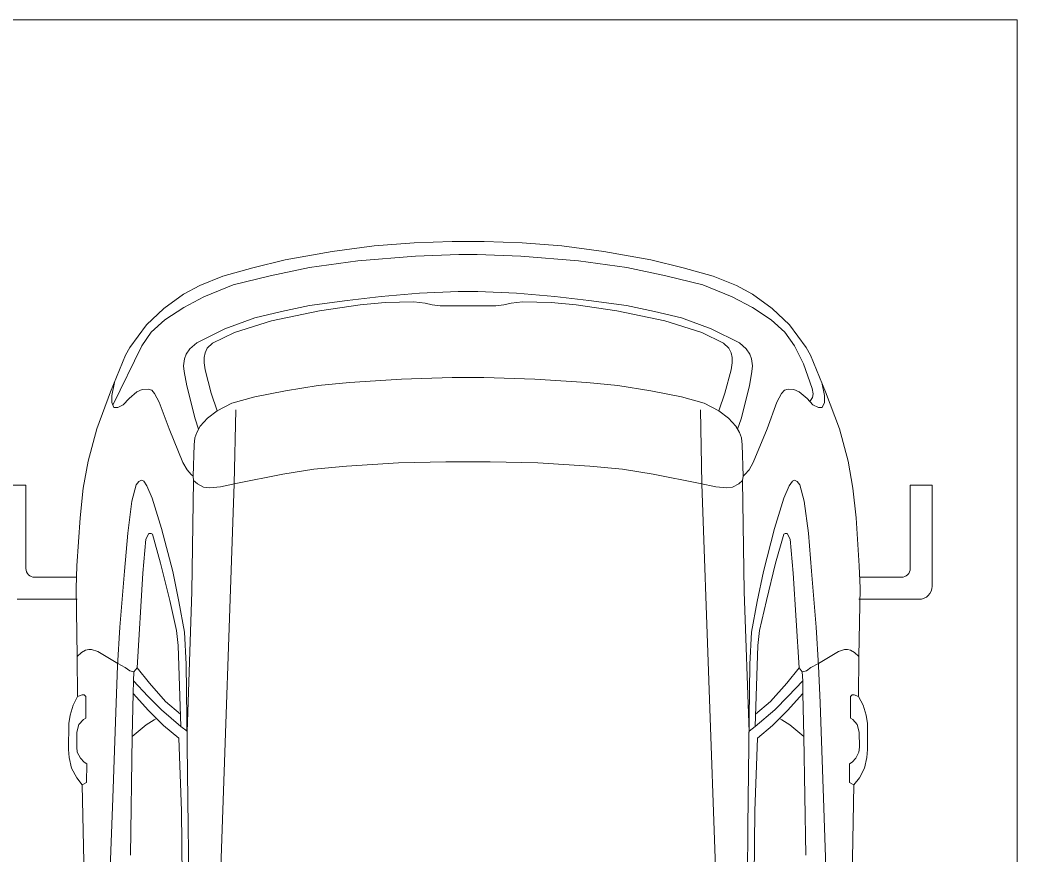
# Model space of a CAD drawing. Header units: millimetres. Extents: x 48966 to 155647, y -43515 to 30475.
# Drawn here: x 78915 to 81186, y -12834 to -10933 of the extents above; entities that cross this region are included whole.
import ezdxf

# ---------------------------------------------------------------- set-up
doc = ezdxf.new("R2010")
doc.units = ezdxf.units.MM
doc.layers.add('Парковка', color=7, linetype='Continuous', lineweight=9)
doc.layers.add('Элементы узлов', color=7, linetype='Continuous', lineweight=9)

# ---------------------------------------------------------------- blocks, each defined once
blk = doc.blocks.new('Парковка_одиночная - Средний класс 5300х2500мм-8483981-План -1-го этажа на отм_ -10_350')
at = {"layer": 'Парковка'}
for p, q in [((0, 0), (2500, 0)), ((2500, 0), (2500, -5300)), ((193.3, -1058.6), (243.3, -1058.6)), ((243.3, -1058.6), (243.3, -1248.6)), ((2256.7, -1058.6), (2256.7, -1248.6)), ((2306.7, -1058.6), (2256.7, -1058.6)), ((2306.7, -1288.6), (2306.7, -1058.6)), ((263.3, -1268.6), (359, -1268.6)), ((2236.7, -1268.6), (2141, -1268.6)), ((360.2, -1318.6), (223.3, -1318.6)), ((2139.8, -1318.6), (2276.7, -1318.6))]:
    blk.add_line(p, q, dxfattribs=at)
for centre, radius, start, end in [((263.3, -1248.6), 20, 180, 270), ((2236.7, -1248.6), 20, 270, 0), ((2276.7, -1288.6), 30, 270, 0)]:
    blk.add_arc(centre, radius, start, end, dxfattribs=at)
at = {"layer": 'Элементы узлов'}
for p, q in [((940.6, -526.9), (1036.2, -514.3)), ((940.6, -526.9), (1036.2, -514.3)), ((940.6, -526.9), (1036.2, -514.3)), ((1036.2, -514.3), (1127.1, -507.4)), ((1036.2, -514.3), (1127.1, -507.4)), ((1036.2, -514.3), (1127.1, -507.4)), ((1127.1, -507.4), (1213.5, -504.4)), ((1127.1, -507.4), (1213.5, -504.4)), ((1127.1, -507.4), (1213.5, -504.4)), ((1213.5, -504.4), (1250, -504.4)), ((1213.5, -504.4), (1250, -504.4)), ((1213.5, -504.4), (1250, -504.4)), ((1250, -504.4), (1286.5, -504.4)), ((1250, -504.4), (1286.5, -504.4)), ((1250, -504.4), (1286.5, -504.4)), ((1286.5, -504.4), (1372.9, -507.4)), ((1286.5, -504.4), (1372.9, -507.4)), ((1286.5, -504.4), (1372.9, -507.4)), ((1372.9, -507.4), (1463.8, -514.3)), ((1372.9, -507.4), (1463.8, -514.3)), ((1372.9, -507.4), (1463.8, -514.3)), ((1463.8, -514.3), (1559.4, -526.9)), ((1463.8, -514.3), (1559.4, -526.9)), ((1463.8, -514.3), (1559.4, -526.9)), ((833.6, -546), (940.6, -526.9)), ((833.6, -546), (940.6, -526.9)), ((833.6, -546), (940.6, -526.9)), ((998.9, -548.1), (1130.2, -538)), ((998.9, -548.1), (1130.2, -538)), ((998.9, -548.1), (1130.2, -538)), ((1130.2, -538), (1229, -533.8)), ((1130.2, -538), (1229, -533.8)), ((1130.2, -538), (1229, -533.8)), ((1229, -533.8), (1250, -533.8)), ((1229, -533.8), (1250, -533.8)), ((1229, -533.8), (1250, -533.8)), ((1250, -533.8), (1271, -533.8)), ((1250, -533.8), (1271, -533.8)), ((1250, -533.8), (1271, -533.8)), ((1271, -533.8), (1369.8, -538)), ((1271, -533.8), (1369.8, -538)), ((1271, -533.8), (1369.8, -538)), ((1369.8, -538), (1501.1, -548.1)), ((1369.8, -538), (1501.1, -548.1)), ((1369.8, -538), (1501.1, -548.1)), ((1559.4, -526.9), (1666.4, -546)), ((1559.4, -526.9), (1666.4, -546)), ((1559.4, -526.9), (1666.4, -546)), ((691.6, -583.4), (760.2, -563.9)), ((691.6, -583.4), (760.2, -563.9)), ((691.6, -583.4), (760.2, -563.9)), ((760.2, -563.9), (833.6, -546)), ((760.2, -563.9), (833.6, -546)), ((760.2, -563.9), (833.6, -546)), ((799.5, -582.5), (888.7, -563.5)), ((799.5, -582.5), (888.7, -563.5)), ((799.5, -582.5), (888.7, -563.5)), ((888.7, -563.5), (998.9, -548.1)), ((888.7, -563.5), (998.9, -548.1)), ((888.7, -563.5), (998.9, -548.1)), ((1501.1, -548.1), (1611.3, -563.5)), ((1501.1, -548.1), (1611.3, -563.5)), ((1501.1, -548.1), (1611.3, -563.5)), ((1611.3, -563.5), (1700.5, -582.5)), ((1611.3, -563.5), (1700.5, -582.5)), ((1611.3, -563.5), (1700.5, -582.5)), ((1666.4, -546), (1739.8, -563.9)), ((1666.4, -546), (1739.8, -563.9)), ((1666.4, -546), (1739.8, -563.9)), ((1739.8, -563.9), (1808.4, -583.4)), ((1739.8, -563.9), (1808.4, -583.4)), ((1739.8, -563.9), (1808.4, -583.4)), ((639.1, -604.3), (691.6, -583.4)), ((639.1, -604.3), (691.6, -583.4)), ((639.1, -604.3), (691.6, -583.4)), ((715.2, -603.2), (799.5, -582.5)), ((715.2, -603.2), (799.5, -582.5)), ((715.2, -603.2), (799.5, -582.5)), ((1700.5, -582.5), (1784.8, -603.2)), ((1700.5, -582.5), (1784.8, -603.2)), ((1700.5, -582.5), (1784.8, -603.2)), ((1808.4, -583.4), (1860.9, -604.3)), ((1808.4, -583.4), (1860.9, -604.3)), ((1808.4, -583.4), (1860.9, -604.3)), ((602.3, -623.9), (639.1, -604.3)), ((602.3, -623.9), (639.1, -604.3)), ((602.3, -623.9), (639.1, -604.3)), ((648.7, -630.3), (715.2, -603.2)), ((648.7, -630.3), (715.2, -603.2)), ((648.7, -630.3), (715.2, -603.2)), ((1784.8, -603.2), (1851.3, -630.3)), ((1784.8, -603.2), (1851.3, -630.3)), ((1784.8, -603.2), (1851.3, -630.3)), ((1860.9, -604.3), (1897.7, -623.9)), ((1860.9, -604.3), (1897.7, -623.9)), ((1860.9, -604.3), (1897.7, -623.9)), ((557.3, -656.4), (602.3, -623.9)), ((557.3, -656.4), (602.3, -623.9)), ((557.3, -656.4), (602.3, -623.9)), ((602.5, -654.3), (648.7, -630.3)), ((602.5, -654.3), (648.7, -630.3)), ((602.5, -654.3), (648.7, -630.3)), ((974.7, -638.2), (1052.5, -629.1)), ((974.7, -638.2), (1052.5, -629.1)), ((974.7, -638.2), (1052.5, -629.1)), ((1052.5, -629.1), (1139.4, -621.5)), ((1052.5, -629.1), (1139.4, -621.5)), ((1052.5, -629.1), (1139.4, -621.5)), ((1139.4, -621.5), (1227.7, -617.9)), ((1139.4, -621.5), (1227.7, -617.9)), ((1139.4, -621.5), (1227.7, -617.9)), ((1227.7, -617.9), (1250, -617.9)), ((1227.7, -617.9), (1250, -617.9)), ((1227.7, -617.9), (1250, -617.9)), ((1250, -617.9), (1272.3, -617.9)), ((1250, -617.9), (1272.3, -617.9)), ((1250, -617.9), (1272.3, -617.9)), ((1272.3, -617.9), (1360.6, -621.5)), ((1272.3, -617.9), (1360.6, -621.5)), ((1272.3, -617.9), (1360.6, -621.5)), ((1360.6, -621.5), (1447.5, -629.1)), ((1360.6, -621.5), (1447.5, -629.1)), ((1360.6, -621.5), (1447.5, -629.1)), ((1447.5, -629.1), (1525.3, -638.2)), ((1447.5, -629.1), (1525.3, -638.2)), ((1447.5, -629.1), (1525.3, -638.2)), ((1851.3, -630.3), (1897.5, -654.3)), ((1851.3, -630.3), (1897.5, -654.3)), ((1851.3, -630.3), (1897.5, -654.3)), ((1897.7, -623.9), (1942.7, -656.4)), ((1897.7, -623.9), (1942.7, -656.4)), ((1897.7, -623.9), (1942.7, -656.4)), ((517.9, -694.3), (557.3, -656.4)), ((517.9, -694.3), (557.3, -656.4)), ((517.9, -694.3), (557.3, -656.4)), ((559.5, -682.9), (602.5, -654.3)), ((559.5, -682.9), (602.5, -654.3)), ((559.5, -682.9), (602.5, -654.3)), ((825.3, -663.7), (888.9, -649.9)), ((825.3, -663.7), (888.9, -649.9)), ((825.3, -663.7), (888.9, -649.9)), ((888.9, -649.9), (974.7, -638.2)), ((888.9, -649.9), (974.7, -638.2)), ((888.9, -649.9), (974.7, -638.2)), ((911.4, -661.7), (1004.1, -648.4)), ((911.4, -661.7), (1004.1, -648.4)), ((911.4, -661.7), (1004.1, -648.4)), ((1004.1, -648.4), (1060.9, -642.9)), ((1004.1, -648.4), (1060.9, -642.9)), ((1004.1, -648.4), (1060.9, -642.9)), ((1060.9, -642.9), (1126.4, -641.5)), ((1060.9, -642.9), (1126.4, -641.5)), ((1060.9, -642.9), (1126.4, -641.5)), ((1126.4, -641.5), (1152.1, -644.8)), ((1126.4, -641.5), (1152.1, -644.8)), ((1126.4, -641.5), (1152.1, -644.8)), ((1152.1, -644.8), (1168.3, -648.5)), ((1152.1, -644.8), (1168.3, -648.5)), ((1152.1, -644.8), (1168.3, -648.5)), ((1168.3, -648.5), (1186.7, -650.9)), ((1168.3, -648.5), (1186.7, -650.9)), ((1168.3, -648.5), (1186.7, -650.9)), ((1186.7, -650.9), (1250, -650.9)), ((1186.7, -650.9), (1250, -650.9)), ((1186.7, -650.9), (1250, -650.9)), ((1250, -650.9), (1313.3, -650.9)), ((1250, -650.9), (1313.3, -650.9)), ((1250, -650.9), (1313.3, -650.9)), ((1313.3, -650.9), (1331.7, -648.5)), ((1313.3, -650.9), (1331.7, -648.5)), ((1313.3, -650.9), (1331.7, -648.5)), ((1331.7, -648.5), (1347.9, -644.8)), ((1331.7, -648.5), (1347.9, -644.8)), ((1331.7, -648.5), (1347.9, -644.8)), ((1347.9, -644.8), (1373.6, -641.5)), ((1347.9, -644.8), (1373.6, -641.5)), ((1347.9, -644.8), (1373.6, -641.5)), ((1373.6, -641.5), (1439.1, -642.9)), ((1373.6, -641.5), (1439.1, -642.9)), ((1373.6, -641.5), (1439.1, -642.9)), ((1439.1, -642.9), (1495.9, -648.4)), ((1439.1, -642.9), (1495.9, -648.4)), ((1439.1, -642.9), (1495.9, -648.4)), ((1495.9, -648.4), (1588.6, -661.7)), ((1495.9, -648.4), (1588.6, -661.7)), ((1495.9, -648.4), (1588.6, -661.7)), ((1525.3, -638.2), (1611.1, -649.9)), ((1525.3, -638.2), (1611.1, -649.9)), ((1525.3, -638.2), (1611.1, -649.9)), ((1611.1, -649.9), (1674.7, -663.7)), ((1611.1, -649.9), (1674.7, -663.7)), ((1611.1, -649.9), (1674.7, -663.7)), ((1897.5, -654.3), (1940.5, -682.9)), ((1897.5, -654.3), (1940.5, -682.9)), ((1897.5, -654.3), (1940.5, -682.9)), ((1942.7, -656.4), (1982.1, -694.3)), ((1942.7, -656.4), (1982.1, -694.3)), ((1942.7, -656.4), (1982.1, -694.3)), ((696.5, -703), (764.2, -678.2)), ((696.5, -703), (764.2, -678.2)), ((696.5, -703), (764.2, -678.2)), ((764.2, -678.2), (825.3, -663.7)), ((764.2, -678.2), (825.3, -663.7)), ((764.2, -678.2), (825.3, -663.7)), ((802.3, -684.6), (911.4, -661.7)), ((802.3, -684.6), (911.4, -661.7)), ((802.3, -684.6), (911.4, -661.7)), ((1588.6, -661.7), (1697.7, -684.6)), ((1588.6, -661.7), (1697.7, -684.6)), ((1588.6, -661.7), (1697.7, -684.6)), ((1674.7, -663.7), (1735.8, -678.2)), ((1674.7, -663.7), (1735.8, -678.2)), ((1674.7, -663.7), (1735.8, -678.2)), ((1735.8, -678.2), (1803.5, -703)), ((1735.8, -678.2), (1803.5, -703)), ((1735.8, -678.2), (1803.5, -703)), ((480.1, -745.6), (517.9, -694.3)), ((480.1, -745.6), (517.9, -694.3)), ((480.1, -745.6), (517.9, -694.3)), ((528.4, -710.8), (559.5, -682.9)), ((528.4, -710.8), (559.5, -682.9)), ((528.4, -710.8), (559.5, -682.9)), ((632.3, -735.2), (696.5, -703)), ((632.3, -735.2), (696.5, -703)), ((632.3, -735.2), (696.5, -703)), ((717.8, -711.2), (802.3, -684.6)), ((717.8, -711.2), (802.3, -684.6)), ((717.8, -711.2), (802.3, -684.6)), ((1697.7, -684.6), (1782.2, -711.2)), ((1697.7, -684.6), (1782.2, -711.2)), ((1697.7, -684.6), (1782.2, -711.2)), ((1803.5, -703), (1867.7, -735.2)), ((1803.5, -703), (1867.7, -735.2)), ((1803.5, -703), (1867.7, -735.2)), ((1940.5, -682.9), (1971.6, -710.8)), ((1940.5, -682.9), (1971.6, -710.8)), ((1940.5, -682.9), (1971.6, -710.8)), ((1982.1, -694.3), (2019.9, -745.6)), ((1982.1, -694.3), (2019.9, -745.6)), ((1982.1, -694.3), (2019.9, -745.6)), ((507, -741.8), (528.4, -710.8)), ((507, -741.8), (528.4, -710.8)), ((507, -741.8), (528.4, -710.8)), ((668.4, -736), (717.8, -711.2)), ((668.4, -736), (717.8, -711.2)), ((668.4, -736), (717.8, -711.2)), ((1782.2, -711.2), (1831.6, -736)), ((1782.2, -711.2), (1831.6, -736)), ((1782.2, -711.2), (1831.6, -736)), ((1971.6, -710.8), (1993, -741.8)), ((1971.6, -710.8), (1993, -741.8)), ((1971.6, -710.8), (1993, -741.8)), ((441.4, -876.6), (507, -741.8)), ((441.4, -876.6), (507, -741.8)), ((441.4, -876.6), (507, -741.8)), ((470.1, -762.7), (480.1, -745.6)), ((470.1, -762.7), (480.1, -745.6)), ((470.1, -762.7), (480.1, -745.6)), ((608.3, -760.6), (616.7, -748.8)), ((608.3, -760.6), (616.7, -748.8)), ((608.3, -760.6), (616.7, -748.8)), ((616.7, -748.8), (632.3, -735.2)), ((616.7, -748.8), (632.3, -735.2)), ((616.7, -748.8), (632.3, -735.2)), ((651.3, -757.9), (656, -747)), ((651.3, -757.9), (656, -747)), ((651.3, -757.9), (656, -747)), ((656, -747), (668.4, -736)), ((656, -747), (668.4, -736)), ((656, -747), (668.4, -736)), ((1831.6, -736), (1844, -747)), ((1831.6, -736), (1844, -747)), ((1831.6, -736), (1844, -747)), ((1844, -747), (1848.7, -757.9)), ((1844, -747), (1848.7, -757.9)), ((1844, -747), (1848.7, -757.9)), ((1867.7, -735.2), (1883.3, -748.8)), ((1867.7, -735.2), (1883.3, -748.8)), ((1867.7, -735.2), (1883.3, -748.8)), ((1883.3, -748.8), (1891.7, -760.6)), ((1883.3, -748.8), (1891.7, -760.6)), ((1883.3, -748.8), (1891.7, -760.6)), ((1993, -741.8), (2013.9, -782.4)), ((1993, -741.8), (2013.9, -782.4)), ((1993, -741.8), (2013.9, -782.4)), ((2019.9, -745.6), (2029.9, -762.7)), ((2019.9, -745.6), (2029.9, -762.7)), ((2019.9, -745.6), (2029.9, -762.7)), ((436, -846.6), (470.1, -762.7)), ((436, -846.6), (470.1, -762.7)), ((436, -846.6), (470.1, -762.7)), ((602.4, -787.5), (604.7, -771.1)), ((602.4, -787.5), (604.7, -771.1)), ((602.4, -787.5), (604.7, -771.1)), ((604.7, -771.1), (608.3, -760.6)), ((604.7, -771.1), (608.3, -760.6)), ((604.7, -771.1), (608.3, -760.6)), ((649, -768.2), (651.3, -757.9)), ((649, -768.2), (651.3, -757.9)), ((649, -768.2), (651.3, -757.9)), ((649, -780.4), (649, -768.2)), ((649, -780.4), (649, -768.2)), ((649, -780.4), (649, -768.2)), ((1848.7, -757.9), (1851, -768.2)), ((1848.7, -757.9), (1851, -768.2)), ((1848.7, -757.9), (1851, -768.2)), ((1851, -768.2), (1851, -780.4)), ((1851, -768.2), (1851, -780.4)), ((1851, -768.2), (1851, -780.4)), ((1891.7, -760.6), (1895.3, -771.1)), ((1891.7, -760.6), (1895.3, -771.1)), ((1891.7, -760.6), (1895.3, -771.1)), ((1895.3, -771.1), (1897.6, -787.5)), ((1895.3, -771.1), (1897.6, -787.5)), ((1895.3, -771.1), (1897.6, -787.5)), ((2029.9, -762.7), (2064, -846.6)), ((2029.9, -762.7), (2064, -846.6)), ((2029.9, -762.7), (2064, -846.6)), ((603.6, -799.8), (602.4, -787.5)), ((603.6, -799.8), (602.4, -787.5)), ((603.6, -799.8), (602.4, -787.5)), ((651.3, -796.2), (649, -780.4)), ((651.3, -796.2), (649, -780.4)), ((651.3, -796.2), (649, -780.4)), ((1851, -780.4), (1848.7, -796.2)), ((1851, -780.4), (1848.7, -796.2)), ((1851, -780.4), (1848.7, -796.2)), ((1897.6, -787.5), (1896.4, -799.8)), ((1897.6, -787.5), (1896.4, -799.8)), ((1897.6, -787.5), (1896.4, -799.8)), ((2013.9, -782.4), (2033.6, -838.8)), ((2013.9, -782.4), (2033.6, -838.8)), ((2013.9, -782.4), (2033.6, -838.8)), ((609.3, -832.5), (603.6, -799.8)), ((609.3, -832.5), (603.6, -799.8)), ((609.3, -832.5), (603.6, -799.8)), ((665.1, -849.2), (651.3, -796.2)), ((665.1, -849.2), (651.3, -796.2)), ((665.1, -849.2), (651.3, -796.2)), ((1098.3, -817.7), (1213.9, -813.6)), ((1098.3, -817.7), (1213.9, -813.6)), ((1098.3, -817.7), (1213.9, -813.6)), ((1213.9, -813.6), (1250, -813.6)), ((1213.9, -813.6), (1250, -813.6)), ((1213.9, -813.6), (1250, -813.6)), ((1250, -813.6), (1286.1, -813.6)), ((1250, -813.6), (1286.1, -813.6)), ((1250, -813.6), (1286.1, -813.6)), ((1286.1, -813.6), (1401.7, -817.7)), ((1286.1, -813.6), (1401.7, -817.7)), ((1286.1, -813.6), (1401.7, -817.7)), ((1848.7, -796.2), (1834.9, -849.2)), ((1848.7, -796.2), (1834.9, -849.2)), ((1848.7, -796.2), (1834.9, -849.2)), ((1896.4, -799.8), (1890.7, -832.5)), ((1896.4, -799.8), (1890.7, -832.5)), ((1896.4, -799.8), (1890.7, -832.5)), ((438.7, -854.9), (444.8, -824.9)), ((438.7, -854.9), (444.8, -824.9)), ((438.7, -854.9), (444.8, -824.9)), ((508.3, -840.9), (521.5, -840)), ((508.3, -840.9), (521.5, -840)), ((508.3, -840.9), (521.5, -840)), ((521.5, -840), (529.8, -843)), ((521.5, -840), (529.8, -843)), ((521.5, -840), (529.8, -843)), ((628.5, -907.9), (609.3, -832.5)), ((628.5, -907.9), (609.3, -832.5)), ((628.5, -907.9), (609.3, -832.5)), ((834.1, -844.2), (908.7, -831.8)), ((834.1, -844.2), (908.7, -831.8)), ((834.1, -844.2), (908.7, -831.8)), ((908.7, -831.8), (979.9, -825.2)), ((908.7, -831.8), (979.9, -825.2)), ((908.7, -831.8), (979.9, -825.2)), ((979.9, -825.2), (1098.3, -817.7)), ((979.9, -825.2), (1098.3, -817.7)), ((979.9, -825.2), (1098.3, -817.7)), ((1401.7, -817.7), (1520.1, -825.2)), ((1401.7, -817.7), (1520.1, -825.2)), ((1401.7, -817.7), (1520.1, -825.2)), ((1520.1, -825.2), (1591.3, -831.8)), ((1520.1, -825.2), (1591.3, -831.8)), ((1520.1, -825.2), (1591.3, -831.8)), ((1591.3, -831.8), (1665.9, -844.2)), ((1591.3, -831.8), (1665.9, -844.2)), ((1591.3, -831.8), (1665.9, -844.2)), ((1890.7, -832.5), (1871.5, -907.9)), ((1890.7, -832.5), (1871.5, -907.9)), ((1890.7, -832.5), (1871.5, -907.9)), ((1970.2, -843), (1978.5, -840)), ((1970.2, -843), (1978.5, -840)), ((1970.2, -843), (1978.5, -840)), ((1978.5, -840), (1991.7, -840.9)), ((1978.5, -840), (1991.7, -840.9)), ((1978.5, -840), (1991.7, -840.9)), ((2033.6, -838.8), (2036, -850.8)), ((2033.6, -838.8), (2036, -850.8)), ((2033.6, -838.8), (2036, -850.8)), ((2061.3, -854.9), (2055.2, -824.9)), ((2061.3, -854.9), (2055.2, -824.9)), ((2061.3, -854.9), (2055.2, -824.9)), ((404.5, -930.6), (436, -846.6)), ((404.5, -930.6), (436, -846.6)), ((404.5, -930.6), (436, -846.6)), ((438.7, -870.5), (438.7, -854.9)), ((438.7, -870.5), (438.7, -854.9)), ((438.7, -870.5), (438.7, -854.9)), ((464.7, -875.9), (478.1, -861.5)), ((464.7, -875.9), (478.1, -861.5)), ((464.7, -875.9), (478.1, -861.5)), ((478.1, -861.5), (495.8, -846.6)), ((478.1, -861.5), (495.8, -846.6)), ((478.1, -861.5), (495.8, -846.6)), ((495.8, -846.6), (508.3, -840.9)), ((495.8, -846.6), (508.3, -840.9)), ((495.8, -846.6), (508.3, -840.9)), ((529.8, -843), (536.1, -850.2)), ((529.8, -843), (536.1, -850.2)), ((529.8, -843), (536.1, -850.2)), ((536.1, -850.2), (546.8, -869.6)), ((536.1, -850.2), (546.8, -869.6)), ((536.1, -850.2), (546.8, -869.6)), ((679, -889.4), (665.1, -849.2)), ((679, -889.4), (665.1, -849.2)), ((679, -889.4), (665.1, -849.2)), ((712.4, -872.4), (764.1, -857.5)), ((712.4, -872.4), (764.1, -857.5)), ((712.4, -872.4), (764.1, -857.5)), ((764.1, -857.5), (834.1, -844.2)), ((764.1, -857.5), (834.1, -844.2)), ((764.1, -857.5), (834.1, -844.2)), ((1665.9, -844.2), (1735.9, -857.5)), ((1665.9, -844.2), (1735.9, -857.5)), ((1665.9, -844.2), (1735.9, -857.5)), ((1735.9, -857.5), (1787.6, -872.4)), ((1735.9, -857.5), (1787.6, -872.4)), ((1735.9, -857.5), (1787.6, -872.4)), ((1834.9, -849.2), (1821, -889.4)), ((1834.9, -849.2), (1821, -889.4)), ((1834.9, -849.2), (1821, -889.4)), ((1953.2, -869.6), (1963.9, -850.2)), ((1953.2, -869.6), (1963.9, -850.2)), ((1953.2, -869.6), (1963.9, -850.2)), ((1963.9, -850.2), (1970.2, -843)), ((1963.9, -850.2), (1970.2, -843)), ((1963.9, -850.2), (1970.2, -843)), ((1991.7, -840.9), (2004.2, -846.6)), ((1991.7, -840.9), (2004.2, -846.6)), ((1991.7, -840.9), (2004.2, -846.6)), ((2004.2, -846.6), (2021.9, -861.5)), ((2004.2, -846.6), (2021.9, -861.5)), ((2004.2, -846.6), (2021.9, -861.5)), ((2021.9, -861.5), (2035.3, -875.9)), ((2021.9, -861.5), (2035.3, -875.9)), ((2021.9, -861.5), (2035.3, -875.9)), ((2034.5, -859.4), (2028.1, -868.2)), ((2034.5, -859.4), (2028.1, -868.2)), ((2034.5, -859.4), (2028.1, -868.2)), ((2036, -850.8), (2034.5, -859.4)), ((2036, -850.8), (2034.5, -859.4)), ((2036, -850.8), (2034.5, -859.4)), ((2061.3, -870.5), (2061.3, -854.9)), ((2061.3, -870.5), (2061.3, -854.9)), ((2061.3, -870.5), (2061.3, -854.9)), ((2064, -846.6), (2095.5, -930.6)), ((2064, -846.6), (2095.5, -930.6)), ((2064, -846.6), (2095.5, -930.6)), ((443.8, -882.2), (438.7, -870.5)), ((443.8, -882.2), (438.7, -870.5)), ((443.8, -882.2), (438.7, -870.5)), ((443.8, -882.2), (452.4, -882.2)), ((443.8, -882.2), (452.4, -882.2)), ((443.8, -882.2), (452.4, -882.2)), ((452.4, -882.2), (464.7, -875.9)), ((452.4, -882.2), (464.7, -875.9)), ((452.4, -882.2), (464.7, -875.9)), ((546.8, -869.6), (569.2, -930.4)), ((546.8, -869.6), (569.2, -930.4)), ((546.8, -869.6), (569.2, -930.4)), ((679, -889.4), (712.4, -872.4)), ((679, -889.4), (712.4, -872.4)), ((679, -889.4), (712.4, -872.4)), ((1787.6, -872.4), (1821, -889.4)), ((1787.6, -872.4), (1821, -889.4)), ((1787.6, -872.4), (1821, -889.4)), ((1930.8, -930.4), (1953.2, -869.6)), ((1930.8, -930.4), (1953.2, -869.6)), ((1930.8, -930.4), (1953.2, -869.6)), ((2035.3, -875.9), (2047.6, -882.2)), ((2035.3, -875.9), (2047.6, -882.2)), ((2035.3, -875.9), (2047.6, -882.2)), ((2047.6, -882.2), (2056.2, -882.2)), ((2047.6, -882.2), (2056.2, -882.2)), ((2047.6, -882.2), (2056.2, -882.2)), ((2056.2, -882.2), (2061.3, -870.5)), ((2056.2, -882.2), (2061.3, -870.5)), ((2056.2, -882.2), (2061.3, -870.5)), ((636.4, -931.2), (628.5, -907.9)), ((636.4, -931.2), (628.5, -907.9)), ((636.4, -931.2), (628.5, -907.9)), ((640, -924.9), (656.8, -906.5)), ((640, -924.9), (656.8, -906.5)), ((640, -924.9), (656.8, -906.5)), ((656.8, -906.5), (679, -889.4)), ((656.8, -906.5), (679, -889.4)), ((656.8, -906.5), (679, -889.4)), ((721, -887.7), (717.5, -1056)), ((721, -887.7), (717.5, -1056)), ((721, -887.7), (717.5, -1056)), ((1779, -887.7), (1782.5, -1056)), ((1779, -887.7), (1782.5, -1056)), ((1779, -887.7), (1782.5, -1056)), ((1821, -889.4), (1843.2, -906.5)), ((1821, -889.4), (1843.2, -906.5)), ((1821, -889.4), (1843.2, -906.5)), ((1843.2, -906.5), (1860, -924.9)), ((1843.2, -906.5), (1860, -924.9)), ((1843.2, -906.5), (1860, -924.9)), ((1871.5, -907.9), (1863.6, -931.2)), ((1871.5, -907.9), (1863.6, -931.2)), ((1871.5, -907.9), (1863.6, -931.2)), ((384.7, -1004.1), (404.5, -930.6)), ((384.7, -1004.1), (404.5, -930.6)), ((384.7, -1004.1), (404.5, -930.6)), ((569.2, -930.4), (600.5, -1007)), ((569.2, -930.4), (600.5, -1007)), ((569.2, -930.4), (600.5, -1007)), ((632.2, -938.8), (640, -924.9)), ((632.2, -938.8), (640, -924.9)), ((632.2, -938.8), (640, -924.9)), ((1860, -924.9), (1867.8, -938.8)), ((1860, -924.9), (1867.8, -938.8)), ((1860, -924.9), (1867.8, -938.8)), ((1899.5, -1007), (1930.8, -930.4)), ((1899.5, -1007), (1930.8, -930.4)), ((1899.5, -1007), (1930.8, -930.4)), ((2095.5, -930.6), (2115.3, -1004.1)), ((2095.5, -930.6), (2115.3, -1004.1)), ((2095.5, -930.6), (2115.3, -1004.1)), ((626, -966.9), (627.5, -951)), ((626, -966.9), (627.5, -951)), ((626, -966.9), (627.5, -951)), ((627.5, -951), (632.2, -938.8)), ((627.5, -951), (632.2, -938.8)), ((627.5, -951), (632.2, -938.8)), ((1867.8, -938.8), (1872.5, -951)), ((1867.8, -938.8), (1872.5, -951)), ((1867.8, -938.8), (1872.5, -951)), ((1872.5, -951), (1874, -966.9)), ((1872.5, -951), (1874, -966.9)), ((1872.5, -951), (1874, -966.9)), ((623.7, -1038.1), (626, -966.9)), ((623.7, -1038.1), (626, -966.9)), ((623.7, -1038.1), (626, -966.9)), ((1874, -966.9), (1876.3, -1038.1)), ((1874, -966.9), (1876.3, -1038.1)), ((1874, -966.9), (1876.3, -1038.1)), ((373.6, -1065.6), (384.7, -1004.1)), ((373.6, -1065.6), (384.7, -1004.1)), ((373.6, -1065.6), (384.7, -1004.1)), ((600.5, -1007), (610.2, -1023.8)), ((600.5, -1007), (610.2, -1023.8)), ((600.5, -1007), (610.2, -1023.8)), ((898.6, -1022.4), (973.1, -1015.7)), ((898.6, -1022.4), (973.1, -1015.7)), ((898.6, -1022.4), (973.1, -1015.7)), ((973.1, -1015.7), (1091.4, -1008.3)), ((973.1, -1015.7), (1091.4, -1008.3)), ((973.1, -1015.7), (1091.4, -1008.3)), ((1091.4, -1008.3), (1199.4, -1005.7)), ((1091.4, -1008.3), (1199.4, -1005.7)), ((1091.4, -1008.3), (1199.4, -1005.7)), ((1199.4, -1005.7), (1250, -1005.7)), ((1199.4, -1005.7), (1250, -1005.7)), ((1199.4, -1005.7), (1250, -1005.7)), ((1250, -1005.7), (1300.6, -1005.7)), ((1250, -1005.7), (1300.6, -1005.7)), ((1250, -1005.7), (1300.6, -1005.7)), ((1300.6, -1005.7), (1408.6, -1008.3)), ((1300.6, -1005.7), (1408.6, -1008.3)), ((1300.6, -1005.7), (1408.6, -1008.3)), ((1408.6, -1008.3), (1526.9, -1015.7)), ((1408.6, -1008.3), (1526.9, -1015.7)), ((1408.6, -1008.3), (1526.9, -1015.7)), ((1526.9, -1015.7), (1601.4, -1022.4)), ((1526.9, -1015.7), (1601.4, -1022.4)), ((1526.9, -1015.7), (1601.4, -1022.4)), ((1889.8, -1023.8), (1899.5, -1007)), ((1889.8, -1023.8), (1899.5, -1007)), ((1889.8, -1023.8), (1899.5, -1007)), ((2115.3, -1004.1), (2126.4, -1065.6)), ((2115.3, -1004.1), (2126.4, -1065.6)), ((2115.3, -1004.1), (2126.4, -1065.6)), ((610.2, -1023.8), (619.5, -1034.5)), ((610.2, -1023.8), (619.5, -1034.5)), ((610.2, -1023.8), (619.5, -1034.5)), ((619.5, -1034.5), (623.7, -1038.1)), ((619.5, -1034.5), (623.7, -1038.1)), ((619.5, -1034.5), (623.7, -1038.1)), ((623.7, -1038.1), (624.9, -1048)), ((623.7, -1038.1), (624.9, -1048)), ((623.7, -1038.1), (624.9, -1048)), ((721.2, -1055.2), (828.2, -1034.2)), ((721.2, -1055.2), (828.2, -1034.2)), ((721.2, -1055.2), (828.2, -1034.2)), ((828.2, -1034.2), (898.6, -1022.4)), ((828.2, -1034.2), (898.6, -1022.4)), ((828.2, -1034.2), (898.6, -1022.4)), ((1601.4, -1022.4), (1671.8, -1034.2)), ((1601.4, -1022.4), (1671.8, -1034.2)), ((1601.4, -1022.4), (1671.8, -1034.2)), ((1671.8, -1034.2), (1778.8, -1055.2)), ((1671.8, -1034.2), (1778.8, -1055.2)), ((1671.8, -1034.2), (1778.8, -1055.2)), ((1875.1, -1048), (1876.3, -1038.1)), ((1875.1, -1048), (1876.3, -1038.1)), ((1875.1, -1048), (1876.3, -1038.1)), ((1876.3, -1038.1), (1880.5, -1034.5)), ((1876.3, -1038.1), (1880.5, -1034.5)), ((1876.3, -1038.1), (1880.5, -1034.5)), ((1880.5, -1034.5), (1889.8, -1023.8)), ((1880.5, -1034.5), (1889.8, -1023.8)), ((1880.5, -1034.5), (1889.8, -1023.8)), ((366.5, -1132.9), (373.6, -1065.6)), ((366.5, -1132.9), (373.6, -1065.6)), ((366.5, -1132.9), (373.6, -1065.6)), ((494.3, -1058), (484.7, -1095.5)), ((494.3, -1058), (484.7, -1095.5)), ((494.3, -1058), (484.7, -1095.5)), ((500.4, -1050.4), (494.3, -1058)), ((500.4, -1050.4), (494.3, -1058)), ((500.4, -1050.4), (494.3, -1058)), ((506.4, -1047.2), (500.4, -1050.4)), ((506.4, -1047.2), (500.4, -1050.4)), ((506.4, -1047.2), (500.4, -1050.4)), ((511.6, -1049.7), (506.4, -1047.2)), ((511.6, -1049.7), (506.4, -1047.2)), ((511.6, -1049.7), (506.4, -1047.2)), ((518.9, -1060.6), (511.6, -1049.7)), ((518.9, -1060.6), (511.6, -1049.7)), ((518.9, -1060.6), (511.6, -1049.7)), ((530.7, -1088.6), (518.9, -1060.6)), ((530.7, -1088.6), (518.9, -1060.6)), ((530.7, -1088.6), (518.9, -1060.6)), ((624.9, -1048), (621.3, -1301.2)), ((624.9, -1048), (621.3, -1301.2)), ((624.9, -1048), (621.3, -1301.2)), ((624.9, -1048), (633.8, -1055.5)), ((624.9, -1048), (633.8, -1055.5)), ((624.9, -1048), (633.8, -1055.5)), ((633.8, -1055.5), (647.9, -1063.6)), ((633.8, -1055.5), (647.9, -1063.6)), ((633.8, -1055.5), (647.9, -1063.6)), ((647.9, -1063.6), (660.9, -1064.7)), ((647.9, -1063.6), (660.9, -1064.7)), ((647.9, -1063.6), (660.9, -1064.7)), ((658, -2756.5), (717.5, -1056)), ((658, -2756.5), (717.5, -1056)), ((658, -2756.5), (717.5, -1056)), ((660.9, -1064.7), (686.1, -1062.8)), ((660.9, -1064.7), (686.1, -1062.8)), ((660.9, -1064.7), (686.1, -1062.8)), ((686.1, -1062.8), (721.2, -1055.2)), ((686.1, -1062.8), (721.2, -1055.2)), ((686.1, -1062.8), (721.2, -1055.2)), ((1778.8, -1055.2), (1813.9, -1062.8)), ((1778.8, -1055.2), (1813.9, -1062.8)), ((1778.8, -1055.2), (1813.9, -1062.8)), ((1782.5, -1056), (1842, -2756.5)), ((1782.5, -1056), (1842, -2756.5)), ((1782.5, -1056), (1842, -2756.5)), ((1813.9, -1062.8), (1839.1, -1064.7)), ((1813.9, -1062.8), (1839.1, -1064.7)), ((1813.9, -1062.8), (1839.1, -1064.7)), ((1839.1, -1064.7), (1852.1, -1063.6)), ((1839.1, -1064.7), (1852.1, -1063.6)), ((1839.1, -1064.7), (1852.1, -1063.6)), ((1852.1, -1063.6), (1866.2, -1055.5)), ((1852.1, -1063.6), (1866.2, -1055.5)), ((1852.1, -1063.6), (1866.2, -1055.5)), ((1866.2, -1055.5), (1875.1, -1048)), ((1866.2, -1055.5), (1875.1, -1048)), ((1866.2, -1055.5), (1875.1, -1048)), ((1875.1, -1048), (1878.7, -1301.2)), ((1875.1, -1048), (1878.7, -1301.2)), ((1875.1, -1048), (1878.7, -1301.2)), ((1969.3, -1088.6), (1981.1, -1060.6)), ((1969.3, -1088.6), (1981.1, -1060.6)), ((1969.3, -1088.6), (1981.1, -1060.6)), ((1981.1, -1060.6), (1988.4, -1049.7)), ((1981.1, -1060.6), (1988.4, -1049.7)), ((1981.1, -1060.6), (1988.4, -1049.7)), ((1988.4, -1049.7), (1993.6, -1047.2)), ((1988.4, -1049.7), (1993.6, -1047.2)), ((1988.4, -1049.7), (1993.6, -1047.2)), ((1993.6, -1047.2), (1999.6, -1050.4)), ((1993.6, -1047.2), (1999.6, -1050.4)), ((1993.6, -1047.2), (1999.6, -1050.4)), ((1999.6, -1050.4), (2005.7, -1058)), ((1999.6, -1050.4), (2005.7, -1058)), ((1999.6, -1050.4), (2005.7, -1058)), ((2005.7, -1058), (2015.3, -1095.5)), ((2005.7, -1058), (2015.3, -1095.5)), ((2005.7, -1058), (2015.3, -1095.5)), ((2126.4, -1065.6), (2133.5, -1132.9)), ((2126.4, -1065.6), (2133.5, -1132.9)), ((2126.4, -1065.6), (2133.5, -1132.9)), ((552.1, -1157.8), (530.7, -1088.6)), ((552.1, -1157.8), (530.7, -1088.6)), ((552.1, -1157.8), (530.7, -1088.6)), ((1947.9, -1157.8), (1969.3, -1088.6)), ((1947.9, -1157.8), (1969.3, -1088.6)), ((1947.9, -1157.8), (1969.3, -1088.6)), ((484.7, -1095.5), (475.1, -1168.2)), ((484.7, -1095.5), (475.1, -1168.2)), ((484.7, -1095.5), (475.1, -1168.2)), ((2015.3, -1095.5), (2024.9, -1168.2)), ((2015.3, -1095.5), (2024.9, -1168.2)), ((2015.3, -1095.5), (2024.9, -1168.2)), ((359.4, -1242.6), (366.5, -1132.9)), ((359.4, -1242.6), (366.5, -1132.9)), ((359.4, -1242.6), (366.5, -1132.9)), ((2133.5, -1132.9), (2140.6, -1242.6)), ((2133.5, -1132.9), (2140.6, -1242.6)), ((2133.5, -1132.9), (2140.6, -1242.6)), ((577.7, -1255.6), (552.1, -1157.8)), ((577.7, -1255.6), (552.1, -1157.8)), ((577.7, -1255.6), (552.1, -1157.8)), ((1922.3, -1255.6), (1947.9, -1157.8)), ((1922.3, -1255.6), (1947.9, -1157.8)), ((1922.3, -1255.6), (1947.9, -1157.8)), ((475.1, -1168.2), (467.7, -1254.4)), ((475.1, -1168.2), (467.7, -1254.4)), ((475.1, -1168.2), (467.7, -1254.4)), ((516.5, -1181.6), (523.5, -1168.5)), ((516.5, -1181.6), (523.5, -1168.5)), ((516.5, -1181.6), (523.5, -1168.5)), ((523.5, -1168.5), (528.2, -1168.5)), ((523.5, -1168.5), (528.2, -1168.5)), ((523.5, -1168.5), (528.2, -1168.5)), ((528.2, -1168.5), (531.3, -1170.7)), ((528.2, -1168.5), (531.3, -1170.7)), ((528.2, -1168.5), (531.3, -1170.7)), ((531.3, -1170.7), (550, -1236.4)), ((531.3, -1170.7), (550, -1236.4)), ((531.3, -1170.7), (550, -1236.4)), ((1968.7, -1170.7), (1950, -1236.4)), ((1968.7, -1170.7), (1950, -1236.4)), ((1968.7, -1170.7), (1950, -1236.4)), ((1971.8, -1168.5), (1968.7, -1170.7)), ((1971.8, -1168.5), (1968.7, -1170.7)), ((1971.8, -1168.5), (1968.7, -1170.7)), ((1976.5, -1168.5), (1971.8, -1168.5)), ((1976.5, -1168.5), (1971.8, -1168.5)), ((1976.5, -1168.5), (1971.8, -1168.5)), ((1983.5, -1181.6), (1976.5, -1168.5)), ((1983.5, -1181.6), (1976.5, -1168.5)), ((1983.5, -1181.6), (1976.5, -1168.5)), ((2024.9, -1168.2), (2032.3, -1254.4)), ((2024.9, -1168.2), (2032.3, -1254.4)), ((2024.9, -1168.2), (2032.3, -1254.4)), ((509.5, -1258.8), (516.5, -1181.6)), ((509.5, -1258.8), (516.5, -1181.6)), ((509.5, -1258.8), (516.5, -1181.6)), ((1990.5, -1258.8), (1983.5, -1181.6)), ((1990.5, -1258.8), (1983.5, -1181.6)), ((1990.5, -1258.8), (1983.5, -1181.6)), ((357.5, -1293.2), (359.4, -1242.6)), ((357.5, -1293.2), (359.4, -1242.6)), ((357.5, -1293.2), (359.4, -1242.6)), ((550, -1236.4), (570.8, -1321.6)), ((550, -1236.4), (570.8, -1321.6)), ((550, -1236.4), (570.8, -1321.6)), ((1950, -1236.4), (1929.2, -1321.6)), ((1950, -1236.4), (1929.2, -1321.6)), ((1950, -1236.4), (1929.2, -1321.6)), ((2140.6, -1242.6), (2142.5, -1293.2)), ((2140.6, -1242.6), (2142.5, -1293.2)), ((2140.6, -1242.6), (2142.5, -1293.2)), ((467.7, -1254.4), (457.1, -1382.1)), ((467.7, -1254.4), (457.1, -1382.1)), ((467.7, -1254.4), (457.1, -1382.1)), ((496.2, -1474.6), (509.5, -1258.8)), ((496.2, -1474.6), (509.5, -1258.8)), ((496.2, -1474.6), (509.5, -1258.8)), ((591.5, -1323.4), (577.7, -1255.6)), ((591.5, -1323.4), (577.7, -1255.6)), ((591.5, -1323.4), (577.7, -1255.6)), ((1908.5, -1323.4), (1922.3, -1255.6)), ((1908.5, -1323.4), (1922.3, -1255.6)), ((1908.5, -1323.4), (1922.3, -1255.6)), ((2003.8, -1474.6), (1990.5, -1258.8)), ((2003.8, -1474.6), (1990.5, -1258.8)), ((2003.8, -1474.6), (1990.5, -1258.8)), ((2032.3, -1254.4), (2042.9, -1382.1)), ((2032.3, -1254.4), (2042.9, -1382.1)), ((2032.3, -1254.4), (2042.9, -1382.1)), ((359.9, -1449), (357.5, -1293.2)), ((359.9, -1449), (357.5, -1293.2)), ((359.9, -1449), (357.5, -1293.2)), ((2142.5, -1293.2), (2140.1, -1449)), ((2142.5, -1293.2), (2140.1, -1449)), ((2142.5, -1293.2), (2140.1, -1449)), ((621.3, -1301.2), (610.1, -1621)), ((621.3, -1301.2), (610.1, -1621)), ((621.3, -1301.2), (610.1, -1621)), ((1878.7, -1301.2), (1889.9, -1621)), ((1878.7, -1301.2), (1889.9, -1621)), ((1878.7, -1301.2), (1889.9, -1621)), ((570.8, -1321.6), (586.1, -1389.6)), ((570.8, -1321.6), (586.1, -1389.6)), ((570.8, -1321.6), (586.1, -1389.6)), ((604.3, -1393.2), (591.5, -1323.4)), ((604.3, -1393.2), (591.5, -1323.4)), ((604.3, -1393.2), (591.5, -1323.4)), ((1895.7, -1393.2), (1908.5, -1323.4)), ((1895.7, -1393.2), (1908.5, -1323.4)), ((1895.7, -1393.2), (1908.5, -1323.4)), ((1929.2, -1321.6), (1913.9, -1389.6)), ((1929.2, -1321.6), (1913.9, -1389.6)), ((1929.2, -1321.6), (1913.9, -1389.6)), ((457.1, -1382.1), (451.9, -1470)), ((457.1, -1382.1), (451.9, -1470)), ((457.1, -1382.1), (451.9, -1470)), ((2042.9, -1382.1), (2048.1, -1470)), ((2042.9, -1382.1), (2048.1, -1470)), ((2042.9, -1382.1), (2048.1, -1470)), ((586.1, -1389.6), (590, -1423.5)), ((586.1, -1389.6), (590, -1423.5)), ((586.1, -1389.6), (590, -1423.5)), ((608.4, -1466.1), (604.3, -1393.2)), ((608.4, -1466.1), (604.3, -1393.2)), ((608.4, -1466.1), (604.3, -1393.2)), ((1891.6, -1466.1), (1895.7, -1393.2)), ((1891.6, -1466.1), (1895.7, -1393.2)), ((1891.6, -1466.1), (1895.7, -1393.2)), ((1913.9, -1389.6), (1910, -1423.5)), ((1913.9, -1389.6), (1910, -1423.5)), ((1913.9, -1389.6), (1910, -1423.5)), ((590, -1423.5), (596.1, -1608.4)), ((590, -1423.5), (596.1, -1608.4)), ((590, -1423.5), (596.1, -1608.4)), ((1910, -1423.5), (1903.9, -1608.4)), ((1910, -1423.5), (1903.9, -1608.4)), ((1910, -1423.5), (1903.9, -1608.4)), ((370.1, -1439.8), (359.9, -1449)), ((370.1, -1439.8), (359.9, -1449)), ((370.1, -1439.8), (359.9, -1449)), ((360.7, -1539.9), (359.9, -1449)), ((360.7, -1539.9), (359.9, -1449)), ((360.7, -1539.9), (359.9, -1449)), ((379.2, -1434.4), (370.1, -1439.8)), ((379.2, -1434.4), (370.1, -1439.8)), ((379.2, -1434.4), (370.1, -1439.8)), ((386.4, -1432.6), (379.2, -1434.4)), ((386.4, -1432.6), (379.2, -1434.4)), ((386.4, -1432.6), (379.2, -1434.4)), ((392.8, -1432.6), (386.4, -1432.6)), ((392.8, -1432.6), (386.4, -1432.6)), ((392.8, -1432.6), (386.4, -1432.6)), ((406.8, -1437.8), (392.8, -1432.6)), ((406.8, -1437.8), (392.8, -1432.6)), ((406.8, -1437.8), (392.8, -1432.6)), ((452.3, -1464.5), (406.8, -1437.8)), ((452.3, -1464.5), (406.8, -1437.8)), ((452.3, -1464.5), (406.8, -1437.8)), ((2047.9, -1464.4), (2093.2, -1437.8)), ((2047.9, -1464.4), (2093.2, -1437.8)), ((2047.9, -1464.4), (2093.2, -1437.8)), ((2093.2, -1437.8), (2107.2, -1432.6)), ((2093.2, -1437.8), (2107.2, -1432.6)), ((2093.2, -1437.8), (2107.2, -1432.6)), ((2107.2, -1432.6), (2113.6, -1432.6)), ((2107.2, -1432.6), (2113.6, -1432.6)), ((2107.2, -1432.6), (2113.6, -1432.6)), ((2113.6, -1432.6), (2120.8, -1434.4)), ((2113.6, -1432.6), (2120.8, -1434.4)), ((2113.6, -1432.6), (2120.8, -1434.4)), ((2120.8, -1434.4), (2129.9, -1439.8)), ((2120.8, -1434.4), (2129.9, -1439.8)), ((2120.8, -1434.4), (2129.9, -1439.8)), ((2129.9, -1439.8), (2140.1, -1449)), ((2129.9, -1439.8), (2140.1, -1449)), ((2129.9, -1439.8), (2140.1, -1449)), ((2140.1, -1449), (2139.3, -1539.9)), ((2140.1, -1449), (2139.3, -1539.9)), ((2140.1, -1449), (2139.3, -1539.9)), ((451.9, -1470), (448.4, -1554.2)), ((451.9, -1470), (448.4, -1554.2)), ((451.9, -1470), (448.4, -1554.2)), ((469.6, -1474), (452.3, -1464.5)), ((469.6, -1474), (452.3, -1464.5)), ((469.6, -1474), (452.3, -1464.5)), ((479.6, -1481.3), (469.6, -1474)), ((479.6, -1481.3), (469.6, -1474)), ((479.6, -1481.3), (469.6, -1474)), ((489.1, -1484), (496.2, -1474.6)), ((489.1, -1484), (496.2, -1474.6)), ((489.1, -1484), (496.2, -1474.6)), ((524.4, -1509.7), (496.2, -1474.6)), ((524.4, -1509.7), (496.2, -1474.6)), ((524.4, -1509.7), (496.2, -1474.6)), ((613, -1835.4), (608.4, -1466.1)), ((613, -1835.4), (608.4, -1466.1)), ((613, -1835.4), (608.4, -1466.1)), ((1887, -1835.4), (1891.6, -1466.1)), ((1887, -1835.4), (1891.6, -1466.1)), ((1887, -1835.4), (1891.6, -1466.1)), ((1975.6, -1509.7), (2003.8, -1474.6)), ((1975.6, -1509.7), (2003.8, -1474.6)), ((1975.6, -1509.7), (2003.8, -1474.6)), ((2010.9, -1484), (2003.8, -1474.6)), ((2010.9, -1484), (2003.8, -1474.6)), ((2010.9, -1484), (2003.8, -1474.6)), ((2020.4, -1481.3), (2030.4, -1474)), ((2020.4, -1481.3), (2030.4, -1474)), ((2020.4, -1481.3), (2030.4, -1474)), ((2030.4, -1474), (2047.9, -1464.4)), ((2030.4, -1474), (2047.9, -1464.4)), ((2030.4, -1474), (2047.9, -1464.4)), ((2048.1, -1470), (2051.6, -1554.2)), ((2048.1, -1470), (2051.6, -1554.2)), ((2048.1, -1470), (2051.6, -1554.2)), ((489.1, -1484), (479.6, -1481.3)), ((489.1, -1484), (479.6, -1481.3)), ((489.1, -1484), (479.6, -1481.3)), ((487.9, -1504.2), (489.1, -1484)), ((487.9, -1504.2), (489.1, -1484)), ((487.9, -1504.2), (489.1, -1484)), ((2010.9, -1484), (2020.4, -1481.3)), ((2010.9, -1484), (2020.4, -1481.3)), ((2010.9, -1484), (2020.4, -1481.3)), ((2012.1, -1504.2), (2010.9, -1484)), ((2012.1, -1504.2), (2010.9, -1484)), ((2012.1, -1504.2), (2010.9, -1484)), ((487.6, -1532.8), (487.9, -1504.2)), ((487.6, -1532.8), (487.9, -1504.2)), ((487.6, -1532.8), (487.9, -1504.2)), ((520.9, -1539.2), (487.9, -1504.2)), ((520.9, -1539.2), (487.9, -1504.2)), ((520.9, -1539.2), (487.9, -1504.2)), ((561.3, -1551), (524.4, -1509.7)), ((561.3, -1551), (524.4, -1509.7)), ((561.3, -1551), (524.4, -1509.7)), ((1938.7, -1551), (1975.6, -1509.7)), ((1938.7, -1551), (1975.6, -1509.7)), ((1938.7, -1551), (1975.6, -1509.7)), ((1979.1, -1539.2), (2012.1, -1504.2)), ((1979.1, -1539.2), (2012.1, -1504.2)), ((1979.1, -1539.2), (2012.1, -1504.2)), ((2012.4, -1532.8), (2012.1, -1504.2)), ((2012.4, -1532.8), (2012.1, -1504.2)), ((2012.4, -1532.8), (2012.1, -1504.2)), ((350.5, -1559.6), (360.7, -1539.9)), ((350.5, -1559.6), (360.7, -1539.9)), ((350.5, -1559.6), (360.7, -1539.9)), ((371.2, -1536.1), (360.7, -1539.9)), ((371.2, -1536.1), (360.7, -1539.9)), ((371.2, -1536.1), (360.7, -1539.9)), ((375.8, -1536.3), (371.2, -1536.1)), ((375.8, -1536.3), (371.2, -1536.1)), ((375.8, -1536.3), (371.2, -1536.1)), ((379.6, -1539.9), (375.8, -1536.3)), ((379.6, -1539.9), (375.8, -1536.3)), ((379.6, -1539.9), (375.8, -1536.3)), ((379.6, -1589.1), (379.6, -1539.9)), ((379.6, -1589.1), (379.6, -1539.9)), ((379.6, -1589.1), (379.6, -1539.9)), ((485.4, -1630.9), (487.6, -1532.8)), ((485.4, -1630.9), (487.6, -1532.8)), ((485.4, -1630.9), (487.6, -1532.8)), ((487.6, -1532.8), (522.7, -1571.4)), ((487.6, -1532.8), (522.7, -1571.4)), ((487.6, -1532.8), (522.7, -1571.4)), ((551.8, -1570.1), (520.9, -1539.2)), ((551.8, -1570.1), (520.9, -1539.2)), ((551.8, -1570.1), (520.9, -1539.2)), ((1948.2, -1570.1), (1979.1, -1539.2)), ((1948.2, -1570.1), (1979.1, -1539.2)), ((1948.2, -1570.1), (1979.1, -1539.2)), ((2012.4, -1532.8), (1977.3, -1571.4)), ((2012.4, -1532.8), (1977.3, -1571.4)), ((2012.4, -1532.8), (1977.3, -1571.4)), ((2014.6, -1630.9), (2012.4, -1532.8)), ((2014.6, -1630.9), (2012.4, -1532.8)), ((2014.6, -1630.9), (2012.4, -1532.8)), ((2120.4, -1539.9), (2124.2, -1536.3)), ((2120.4, -1539.9), (2124.2, -1536.3)), ((2120.4, -1539.9), (2124.2, -1536.3)), ((2120.4, -1589.1), (2120.4, -1539.9)), ((2120.4, -1589.1), (2120.4, -1539.9)), ((2120.4, -1589.1), (2120.4, -1539.9)), ((2124.2, -1536.3), (2128.8, -1536.1)), ((2124.2, -1536.3), (2128.8, -1536.1)), ((2124.2, -1536.3), (2128.8, -1536.1)), ((2128.8, -1536.1), (2139.3, -1539.9)), ((2128.8, -1536.1), (2139.3, -1539.9)), ((2128.8, -1536.1), (2139.3, -1539.9)), ((2139.3, -1539.9), (2149.5, -1559.6)), ((2139.3, -1539.9), (2149.5, -1559.6)), ((2139.3, -1539.9), (2149.5, -1559.6)), ((343.9, -1582.7), (350.5, -1559.6)), ((343.9, -1582.7), (350.5, -1559.6)), ((343.9, -1582.7), (350.5, -1559.6)), ((448.4, -1554.2), (440.8, -1771.1)), ((448.4, -1554.2), (440.8, -1771.1)), ((448.4, -1554.2), (440.8, -1771.1)), ((595.2, -1580.1), (561.3, -1551)), ((595.2, -1580.1), (561.3, -1551)), ((595.2, -1580.1), (561.3, -1551)), ((1904.8, -1580.1), (1938.7, -1551)), ((1904.8, -1580.1), (1938.7, -1551)), ((1904.8, -1580.1), (1938.7, -1551)), ((2051.6, -1554.2), (2059.2, -1771.1)), ((2051.6, -1554.2), (2059.2, -1771.1)), ((2051.6, -1554.2), (2059.2, -1771.1)), ((2149.5, -1559.6), (2156.1, -1582.7)), ((2149.5, -1559.6), (2156.1, -1582.7)), ((2149.5, -1559.6), (2156.1, -1582.7)), ((340.8, -1601.1), (343.9, -1582.7)), ((340.8, -1601.1), (343.9, -1582.7)), ((340.8, -1601.1), (343.9, -1582.7)), ((374.3, -1592.2), (379.6, -1589.1)), ((374.3, -1592.2), (379.6, -1589.1)), ((374.3, -1592.2), (379.6, -1589.1)), ((522.7, -1571.4), (556.6, -1606.2)), ((522.7, -1571.4), (556.6, -1606.2)), ((522.7, -1571.4), (556.6, -1606.2)), ((596.1, -1608.4), (551.8, -1570.1)), ((596.1, -1608.4), (551.8, -1570.1)), ((596.1, -1608.4), (551.8, -1570.1)), ((1903.9, -1608.4), (1948.2, -1570.1)), ((1903.9, -1608.4), (1948.2, -1570.1)), ((1903.9, -1608.4), (1948.2, -1570.1)), ((1977.3, -1571.4), (1943.4, -1606.2)), ((1977.3, -1571.4), (1943.4, -1606.2)), ((1977.3, -1571.4), (1943.4, -1606.2)), ((2125.7, -1592.2), (2120.4, -1589.1)), ((2125.7, -1592.2), (2120.4, -1589.1)), ((2125.7, -1592.2), (2120.4, -1589.1)), ((2156.1, -1582.7), (2159.2, -1601.1)), ((2156.1, -1582.7), (2159.2, -1601.1)), ((2156.1, -1582.7), (2159.2, -1601.1)), ((340.4, -1660.8), (340.8, -1601.1)), ((340.4, -1660.8), (340.8, -1601.1)), ((340.4, -1660.8), (340.8, -1601.1)), ((359.2, -1620.9), (364, -1603.7)), ((359.2, -1620.9), (364, -1603.7)), ((359.2, -1620.9), (364, -1603.7)), ((364, -1603.7), (374.3, -1592.2)), ((364, -1603.7), (374.3, -1592.2)), ((364, -1603.7), (374.3, -1592.2)), ((485.4, -1630.9), (517.2, -1604.7)), ((485.4, -1630.9), (517.2, -1604.7)), ((485.4, -1630.9), (517.2, -1604.7)), ((517.2, -1604.7), (535.5, -1592.9)), ((517.2, -1604.7), (535.5, -1592.9)), ((517.2, -1604.7), (535.5, -1592.9)), ((535.5, -1592.9), (540.7, -1589.9)), ((535.5, -1592.9), (540.7, -1589.9)), ((535.5, -1592.9), (540.7, -1589.9)), ((556.6, -1606.2), (591.3, -1634.5)), ((556.6, -1606.2), (591.3, -1634.5)), ((556.6, -1606.2), (591.3, -1634.5)), ((596.1, -1608.4), (610.3, -1618.8)), ((596.1, -1608.4), (610.3, -1618.8)), ((596.1, -1608.4), (610.3, -1618.8)), ((1903.9, -1608.4), (1889.7, -1618.8)), ((1903.9, -1608.4), (1889.7, -1618.8)), ((1903.9, -1608.4), (1889.7, -1618.8)), ((1943.4, -1606.2), (1908.7, -1634.5)), ((1943.4, -1606.2), (1908.7, -1634.5)), ((1943.4, -1606.2), (1908.7, -1634.5)), ((1964.5, -1592.9), (1959.3, -1589.9)), ((1964.5, -1592.9), (1959.3, -1589.9)), ((1964.5, -1592.9), (1959.3, -1589.9)), ((1982.8, -1604.7), (1964.5, -1592.9)), ((1982.8, -1604.7), (1964.5, -1592.9)), ((1982.8, -1604.7), (1964.5, -1592.9)), ((2014.6, -1630.9), (1982.8, -1604.7)), ((2014.6, -1630.9), (1982.8, -1604.7)), ((2014.6, -1630.9), (1982.8, -1604.7)), ((2136, -1603.7), (2125.7, -1592.2)), ((2136, -1603.7), (2125.7, -1592.2)), ((2136, -1603.7), (2125.7, -1592.2)), ((2140.8, -1620.9), (2136, -1603.7)), ((2140.8, -1620.9), (2136, -1603.7)), ((2140.8, -1620.9), (2136, -1603.7)), ((2159.2, -1601.1), (2159.6, -1660.8)), ((2159.2, -1601.1), (2159.6, -1660.8)), ((2159.2, -1601.1), (2159.6, -1660.8)), ((358.9, -1655.1), (359.2, -1620.9)), ((358.9, -1655.1), (359.2, -1620.9)), ((358.9, -1655.1), (359.2, -1620.9)), ((481.2, -1900.8), (485.4, -1630.9)), ((481.2, -1900.8), (485.4, -1630.9)), ((481.2, -1900.8), (485.4, -1630.9)), ((591.3, -1634.5), (597.4, -1800.4)), ((591.3, -1634.5), (597.4, -1800.4)), ((591.3, -1634.5), (597.4, -1800.4)), ((1908.7, -1634.5), (1902.6, -1800.4)), ((1908.7, -1634.5), (1902.6, -1800.4)), ((1908.7, -1634.5), (1902.6, -1800.4)), ((2018.8, -1900.8), (2014.6, -1630.9)), ((2018.8, -1900.8), (2014.6, -1630.9)), ((2018.8, -1900.8), (2014.6, -1630.9)), ((2141.1, -1655.1), (2140.8, -1620.9)), ((2141.1, -1655.1), (2140.8, -1620.9)), ((2141.1, -1655.1), (2140.8, -1620.9)), ((359.9, -1666.9), (358.9, -1655.1)), ((359.9, -1666.9), (358.9, -1655.1)), ((359.9, -1666.9), (358.9, -1655.1)), ((2140.1, -1666.9), (2141.1, -1655.1)), ((2140.1, -1666.9), (2141.1, -1655.1)), ((2140.1, -1666.9), (2141.1, -1655.1)), ((342, -1678.6), (340.4, -1660.8)), ((342, -1678.6), (340.4, -1660.8)), ((342, -1678.6), (340.4, -1660.8)), ((347.3, -1702.7), (342, -1678.6)), ((347.3, -1702.7), (342, -1678.6)), ((347.3, -1702.7), (342, -1678.6)), ((367.3, -1680.4), (359.9, -1666.9)), ((367.3, -1680.4), (359.9, -1666.9)), ((367.3, -1680.4), (359.9, -1666.9)), ((2132.7, -1680.4), (2140.1, -1666.9)), ((2132.7, -1680.4), (2140.1, -1666.9)), ((2132.7, -1680.4), (2140.1, -1666.9)), ((2158, -1678.6), (2152.7, -1702.7)), ((2158, -1678.6), (2152.7, -1702.7)), ((2158, -1678.6), (2152.7, -1702.7)), ((2159.6, -1660.8), (2158, -1678.6)), ((2159.6, -1660.8), (2158, -1678.6)), ((2159.6, -1660.8), (2158, -1678.6)), ((359.1, -1725.1), (347.3, -1702.7)), ((359.1, -1725.1), (347.3, -1702.7)), ((359.1, -1725.1), (347.3, -1702.7)), ((375.7, -1689.7), (367.3, -1680.4)), ((375.7, -1689.7), (367.3, -1680.4)), ((375.7, -1689.7), (367.3, -1680.4)), ((381.8, -1693.1), (375.7, -1689.7)), ((381.8, -1693.1), (375.7, -1689.7)), ((381.8, -1693.1), (375.7, -1689.7)), ((381.5, -1735.7), (381.8, -1693.1)), ((381.5, -1735.7), (381.8, -1693.1)), ((381.5, -1735.7), (381.8, -1693.1)), ((2118.2, -1693.1), (2124.3, -1689.7)), ((2118.2, -1693.1), (2124.3, -1689.7)), ((2118.2, -1693.1), (2124.3, -1689.7)), ((2118.5, -1735.7), (2118.2, -1693.1)), ((2118.5, -1735.7), (2118.2, -1693.1)), ((2118.5, -1735.7), (2118.2, -1693.1)), ((2124.3, -1689.7), (2132.7, -1680.4)), ((2124.3, -1689.7), (2132.7, -1680.4)), ((2124.3, -1689.7), (2132.7, -1680.4)), ((2152.7, -1702.7), (2140.9, -1725.1)), ((2152.7, -1702.7), (2140.9, -1725.1)), ((2152.7, -1702.7), (2140.9, -1725.1)), ((371.4, -1741), (359.1, -1725.1)), ((371.4, -1741), (359.1, -1725.1)), ((371.4, -1741), (359.1, -1725.1)), ((2140.9, -1725.1), (2128.6, -1741)), ((2140.9, -1725.1), (2128.6, -1741)), ((2140.9, -1725.1), (2128.6, -1741)), ((371.4, -1741), (381.5, -1735.7)), ((371.4, -1741), (381.5, -1735.7)), ((371.4, -1741), (381.5, -1735.7)), ((375.8, -1960.1), (371.4, -1741)), ((375.8, -1960.1), (371.4, -1741)), ((375.8, -1960.1), (371.4, -1741)), ((2128.6, -1741), (2118.5, -1735.7)), ((2128.6, -1741), (2118.5, -1735.7)), ((2128.6, -1741), (2118.5, -1735.7)), ((2128.6, -1741), (2124.2, -1960.1)), ((2128.6, -1741), (2124.2, -1960.1)), ((2128.6, -1741), (2124.2, -1960.1)), ((440.8, -1771.1), (430.5, -2063.3)), ((440.8, -1771.1), (430.5, -2063.3)), ((440.8, -1771.1), (430.5, -2063.3)), ((2059.2, -1771.1), (2069.5, -2063.3)), ((2059.2, -1771.1), (2069.5, -2063.3)), ((2059.2, -1771.1), (2069.5, -2063.3)), ((597.4, -1800.4), (599.1, -1979.2)), ((597.4, -1800.4), (599.1, -1979.2)), ((597.4, -1800.4), (599.1, -1979.2)), ((1902.6, -1800.4), (1900.9, -1979.2)), ((1902.6, -1800.4), (1900.9, -1979.2)), ((1902.6, -1800.4), (1900.9, -1979.2)), ((617, -2246), (613, -1835.4)), ((617, -2246), (613, -1835.4)), ((617, -2246), (613, -1835.4)), ((1883, -2246), (1887, -1835.4)), ((1883, -2246), (1887, -1835.4)), ((1883, -2246), (1887, -1835.4))]:
    blk.add_line(p, q, dxfattribs=at)

msp = doc.modelspace()

# ---------------------------------------------------------------- block references
at = {"layer": 'Парковка'}
msp.add_blockref('Парковка_одиночная - Средний класс 5300х2500мм-8483981-План -1-го этажа на отм_ -10_350', (78685.7, -10932.9), dxfattribs=at)

doc.saveas('drawing.dxf')
